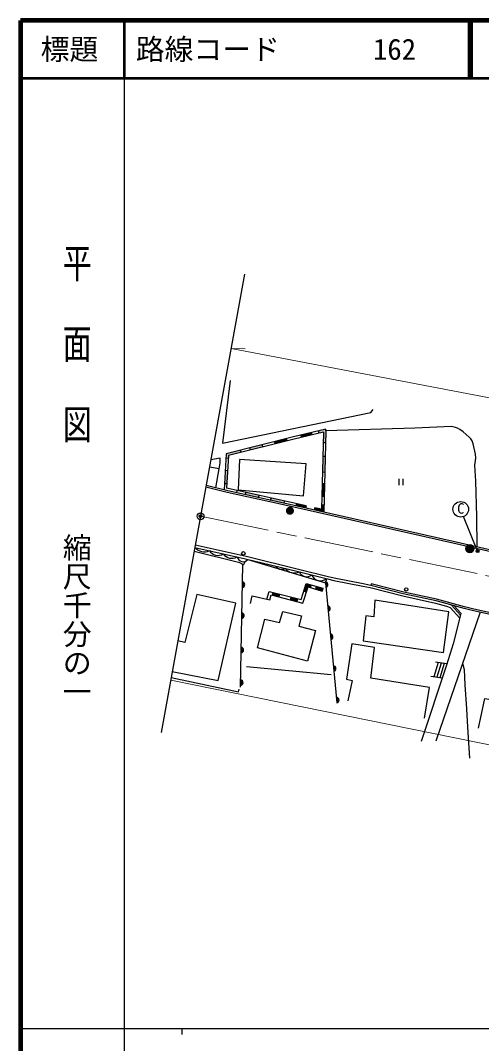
# Model space of a CAD drawing. Units: millimetres at full size, sheet at 1:1000; details may follow other scales. Extents: x 40000 to 142554538, y -180414222 to 380000.
# Drawn here: x 40000 to 119970, y 202409 to 380000 of the extents above; entities that cross this region are included whole.
import ezdxf
from ezdxf.enums import TextEntityAlignment as Align

# ---------------------------------------------------------------- set-up
doc = ezdxf.new("R2010")
doc.units = ezdxf.units.MM
doc.header["$LTSCALE"] = 1000
doc.header["$PDMODE"] = 32
doc.header["$PDSIZE"] = 500
doc.linetypes.add('CHAIN', pattern=[18.5, 12, -1.5, 3.5, -1.5])
for name, color, linetype, lineweight in [('M-BGD', 7, 'Continuous', 25), ('M-BGD-EXST', 7, 'Continuous', 25), ('M-BMK', 2, 'CHAIN', 13), ('M-BMK-OTRS', 5, 'Continuous', 25), ('M-BMK-SRVR', 3, 'Continuous', 25), ('M-STR-HTXT', 7, 'Continuous', 13), ('M-TTL', 2, 'Continuous', 140), ('M-TTL-BAND', 7, 'Continuous', 25), ('M-TTL-LINE', 7, 'Continuous', 50)]:
    doc.layers.add(name, color=color, linetype=linetype, lineweight=lineweight)
doc.layers.add('M-OTRS', color=6, linetype='Continuous')
doc.layers.add('M-TTL-TXT', color=7, linetype='Continuous')
doc.styles.add('@ＭＳ ゴシック', font='')
doc.styles.add('ＭＳ ゴシック', font='')
doc.styles.get('@ＭＳ ゴシック').set_extended_font_data('@MS Gothic')
doc.styles.get('ＭＳ ゴシック').set_extended_font_data('MS Gothic')

msp = doc.modelspace()

# ---------------------------------------------------------------- hatches: boundary and pattern name
at = {"layer": 'M-BGD'}
for points in [[(91721, 308746), (91813, 308357), (92573, 308537), (92528, 306750), (92928, 306740), (92978, 308758), (92986, 309046)], [(84101, 306900), (84198, 306511), (86236, 307020), (86139, 307408)], [(88678, 308025), (88770, 307636), (90580, 308065), (90488, 308454)], [(79796, 305825), (79892, 305437), (82045, 305974), (81948, 306362)], [(75675, 304797), (75635, 304054), (76035, 304032), (76059, 304480), (78288, 305036), (78191, 305424)], [(92400, 301622), (92800, 301612), (92869, 304380), (92469, 304390)], [(75398, 299644), (75797, 299622), (75920, 301904), (75521, 301926)], [(92296, 297447), (92696, 297437), (92750, 299597), (92350, 299607)], [(79098, 298060), (79012, 297669), (81294, 297163), (81380, 297554)], [(83473, 297090), (83386, 296699), (85178, 296302), (85735, 296178), (85821, 296569)], [(86358, 295482, 0.41421), (86139, 294516, 0.41421), (87105, 294297, 1)], [(87906, 296107), (87820, 295716), (89454, 295354), (89541, 295744)], [(91035, 295413), (90948, 295022), (92626, 294650), (92658, 295919), (92258, 295929), (92239, 295146)], [(117576, 288904, 0.41421), (117357, 287938, 0.41421), (118323, 287719, 1)], [(78497, 282573), (78480, 281582, 0.82183)], [(92863, 282572), (92959, 281585, 0.82183)], [(83829, 280705), (83706, 280221), (84869, 279925), (84992, 280410)], [(89111, 280886), (89587, 280732), (89891, 281676), (90326, 281548), (90467, 282027), (89564, 282293)], [(91315, 281778), (91174, 281299), (92325, 280960), (92466, 281440)], [(86931, 279917), (86808, 279433), (87971, 279137), (88094, 279622)], [(78404, 277162), (78386, 276171, 0.82183)], [(93263, 278436), (93359, 277450, 0.82183)], [(93741, 273496), (93836, 272509, 0.82183)], [(78301, 271209), (78283, 270219, 0.82183)], [(94274, 267987), (94369, 267000, 0.82183)], [(78202, 265526), (78185, 264535, 0.82183)], [(94802, 262521), (94898, 261534, 0.82183)]]:
    msp.add_hatch(color=256, dxfattribs=at).paths.add_polyline_path(points)
at = {"layer": 'M-BGD-EXST'}
msp.add_hatch(color=256, dxfattribs=at).paths.add_polyline_path([(119512, 287781, 1), (119076, 288025, 0.41421), (119172, 287685, 0.41421)])

# ---------------------------------------------------------------- linework, layer by layer
at = {"layer": 'M-BGD'}
for p, q in [((86236, 307020), (86139, 307408)), ((88770, 307636), (88678, 308025)), ((90580, 308065), (90488, 308454)), ((91813, 308357), (91721, 308746)), ((92573, 308537), (92239, 295146)), ((92978, 308758), (92626, 294650)), ((79892, 305437), (79796, 305825)), ((82045, 305974), (81948, 306362)), ((84198, 306511), (84101, 306900)), ((92528, 306750), (92928, 306740)), ((75635, 304054), (76035, 304032)), ((78288, 305036), (78191, 305424)), ((92469, 304390), (92869, 304380)), ((75521, 301926), (75920, 301904)), ((92400, 301622), (92800, 301612)), ((105649, 300447), (105649, 299329)), ((106315, 300447), (106315, 299329)), ((75398, 299644), (75797, 299622)), ((77499, 298004), (77586, 298395)), ((92350, 299607), (92750, 299597)), ((79012, 297669), (79098, 298060)), ((81294, 297163), (81380, 297554)), ((83386, 296699), (83473, 297090)), ((92296, 297447), (92696, 297437)), ((85735, 296178), (85821, 296569)), ((87820, 295716), (87906, 296107)), ((89541, 295744), (89454, 295354)), ((91035, 295413), (90948, 295022)), ((92239, 295146), (91035, 295413)), ((92258, 295929), (92658, 295919)), ((93066, 283107), (92880, 282402)), ((83706, 280221), (83829, 280705)), ((89587, 280732), (89111, 280886)), ((90326, 281548), (90467, 282027)), ((91315, 281778), (91174, 281299)), ((92466, 281440), (92325, 280960)), ((100831, 282227), (100756, 281937)), ((84869, 279925), (84992, 280410)), ((86808, 279433), (86931, 279917)), ((87971, 279137), (88094, 279622)), ((119716, 277261), (112035, 254909)), ((114778, 278507), (116312, 276742)), ((112468, 268537), (111720, 266056)), ((113968, 268308), (111983, 268611)), ((112967, 268461), (112219, 265980)), ((113466, 268384), (112719, 265903)), ((93907, 266396), (79203, 267809)), ((113154, 265837), (111168, 266140))]:
    msp.add_line(p, q, dxfattribs=at)
for points in [[(76350, 317479), (75046, 306609), (100789, 311952), (101173, 312475)], [(92978, 308758), (92986, 309046), (87356, 307712), (75675, 304797), (75336, 298497)], [(119243, 288604), (119167, 293887), (119006, 300042), (118807, 302803), (118840, 303191), (118970, 304008), (118914, 304731), (118510, 306487), (118325, 307040), (118130, 307350), (117853, 307673), (116795, 308600), (116211, 308983), (115808, 309235), (115476, 309360), (114789, 309491), (108377, 309204), (92978, 308758)], [(92573, 308537), (87450, 307323), (76059, 304480), (75753, 298807)], [(74470, 302161), (74631, 303233), (74658, 304003), (73008, 303734)], [(73867, 298855), (74470, 302161), (72779, 302468)], [(123073, 287390), (116266, 288999), (105792, 291375), (96131, 293566), (85113, 296009), (75876, 298057), (72142, 298967)], [(123141, 287682), (116334, 289291), (105859, 291667), (96197, 293859), (85178, 296302), (75944, 298349), (72196, 299262)], [(89541, 295744), (76035, 298739), (75753, 298807)], [(78181, 264292), (78549, 285547), (78060, 285859), (70115, 287805)], [(70248, 288540), (79029, 286539), (88150, 284323), (93263, 283058), (94338, 282804), (99386, 281786), (100670, 281546), (106308, 280106), (111992, 278865), (113876, 278342), (114534, 278110), (116189, 276273)], [(100756, 281937), (99462, 282179), (94424, 283194), (93357, 283447), (88245, 284712), (79121, 286929), (70320, 288934)], [(78549, 285547), (78679, 285587), (78800, 285659), (78878, 285777), (78922, 285942), (78921, 286091)], [(79458, 286435), (92880, 282402), (94898, 261534)], [(79901, 278784), (80175, 280148), (83243, 279416), (83473, 280280), (88991, 278878), (89891, 281676), (92325, 280960)], [(82757, 279532), (83118, 280886), (88658, 279478), (89564, 282293), (92466, 281440)], [(126327, 275759), (118352, 277571), (116968, 277900), (112088, 279253), (106400, 280495), (100756, 281937)], [(126393, 276052), (118420, 277863), (117043, 278190), (112160, 279544), (106469, 280787), (100831, 282227)], [(66338, 267014), (74288, 265436), (77363, 278850), (70614, 280384), (68486, 272013), (67304, 272334)], [(115232, 278381), (116396, 277090), (115997, 275434), (115024, 271793), (113904, 268096), (109495, 254822)], [(110084, 258882), (110948, 264218), (100765, 265827), (101414, 271173), (97460, 271819), (96537, 265682), (97531, 265450), (96796, 261876)], [(116689, 268454), (116941, 267335), (117047, 264690), (117340, 260504), (117514, 257312), (117861, 251933)], [(66145, 265949), (77822, 263473), (77930, 263922)], [(119450, 257175), (120541, 262280), (128477, 261053), (127750, 256288)]]:
    msp.add_lwpolyline(points, dxfattribs=at)
for points in [[(77751, 298504), (89074, 297463), (89543, 303015), (78007, 303774)], [(113394, 270284), (114296, 277362), (101474, 279349), (101284, 276505), (99905, 276678), (99423, 272331)], [(89812, 268756), (81093, 271069), (82361, 276079), (84944, 275521), (85505, 277426), (88717, 276653), (88297, 274860), (91173, 274135)]]:
    msp.add_lwpolyline(points, close=True, dxfattribs=at)
for centre, radius in [((78655, 287497), 300), ((117949, 288311), 700), ((106910, 281233), 300)]:
    msp.add_circle(centre, radius, dxfattribs=at)
for centre, radius, start, end in [((71886, 289837), 2068, 219.09313, 295.23682), ((74225, 288832), 1696, 210.6997, 303.63025), ((76660, 288451), 1817, 214.58542, 299.74452), ((78623, 287145), 1096, 194.33747, 319.62028), ((85323, 286076), 1347, 216.61059, 296.07598), ((87547, 286204), 2110, 219.34723, 293.29442), ((89649, 284811), 1379, 203.27299, 308.93604), ((78391, 282079), 505, 280.17938, 77.83757), ((92017, 284339), 1618, 201.79752, 310.41151), ((92814, 282069), 505, 286.69478, 84.35297), ((78297, 276668), 505, 280.17938, 77.83757), ((93214, 277934), 505, 286.69478, 84.35297), ((93691, 272993), 505, 286.69478, 84.35297), ((78194, 270716), 505, 280.17938, 77.83757), ((94224, 267484), 505, 286.69478, 84.35297), ((78096, 265032), 505, 280.17938, 77.83757), ((94753, 262018), 505, 286.69478, 84.35297)]:
    msp.add_arc(centre, radius, start, end, dxfattribs=at)
at = {"layer": 'M-BGD-EXST'}
msp.add_line((119294, 287903), (116871, 293892), dxfattribs=at)
for centre, radius in [((116364, 295144), 1350), ((119294, 287903), 250)]:
    msp.add_circle(centre, radius, dxfattribs=at)
at = {"layer": 'M-BMK'}
msp.add_lwpolyline([(71230, 293943), (168848, 273678), (211763, 263649), (216680, 263173), (222310, 263728), (227147, 265314), (231192, 267693), (234126, 270231), (257681, 291366), (268256, 301128)], dxfattribs=at)
at = {"layer": 'M-BMK-OTRS'}
msp.add_line((78858, 335934), (64409, 256399), dxfattribs=at)
at = {"layer": 'M-BMK-SRVR'}
msp.add_circle((71230, 293943), 600, dxfattribs=at)
at = {"layer": 'M-OTRS'}
msp.add_point((71230, 293943), dxfattribs=at)
at = {"layer": 'M-STR-HTXT'}
msp.add_line((76522, 323077), (78976, 322999), dxfattribs=at)
for points in [[(244634, 325891), (225621, 309304), (222486, 306933), (218913, 304682), (214611, 302701), (211014, 301528), (207829, 300773), (204723, 300333), (199750, 300062), (196243, 300304), (193669, 300670), (189485, 301477), (76522, 323077)], [(287090, 281385), (247911, 245623), (243748, 242951), (239207, 240476), (235365, 238828), (232879, 237995), (228800, 236857), (225104, 236153), (220604, 235719), (216899, 235706), (213116, 235877), (209934, 236237), (206355, 236884), (202476, 237758), (66063, 265499)]]:
    msp.add_lwpolyline(points, dxfattribs=at)
at = {"layer": 'M-TTL'}
for p, q in [((40000, 380000), (40000, 20000)), ((680000, 380000), (40000, 380000))]:
    msp.add_line(p, q, dxfattribs=at)
at = {"layer": 'M-TTL-BAND'}
for p, q in [((58000, 370000), (58000, 20000)), ((40000, 205000), (579000, 205000)), ((68000, 205000), (68000, 204000))]:
    msp.add_line(p, q, dxfattribs=at)
at = {"layer": 'M-TTL-LINE'}
for p, q in [((58000, 380000), (58000, 370000)), ((117750, 380000), (117750, 370000)), ((118250, 380000), (118250, 370000)), ((40000, 370000), (680000, 370000))]:
    msp.add_line(p, q, dxfattribs=at)

# ---------------------------------------------------------------- texts
at = {"layer": 'M-BGD-EXST', "style": 'ＭＳ ゴシック'}
msp.add_text('C', height=1833, rotation=358.508, dxfattribs=at).set_placement((115709, 293851), align=Align.BOTTOM_LEFT)
at = {"layer": 'M-TTL-BAND', "style": '@ＭＳ ゴシック', "width": 1.4}
msp.add_text('平  面  図', height=3666, rotation=270, dxfattribs=at).set_placement((49777, 306475), align=Align.MIDDLE_RIGHT)
at = {"layer": 'M-TTL-BAND', "style": '@ＭＳ ゴシック'}
msp.add_text('縮尺千分の一', height=3666, rotation=270, dxfattribs=at).set_placement((49777, 261030), align=Align.MIDDLE_RIGHT)
at = {"layer": 'M-TTL-TXT', "style": 'ＭＳ ゴシック'}
msp.add_text('標題', height=3666, dxfattribs=at).set_placement((48500, 375000), align=Align.MIDDLE_CENTER)
for s, p in [('路線コード', (60000, 375000)), ('162', (101142, 375000))]:
    msp.add_text(s, height=3666, dxfattribs=at).set_placement(p, align=Align.MIDDLE_LEFT)

doc.saveas('drawing.dxf')
